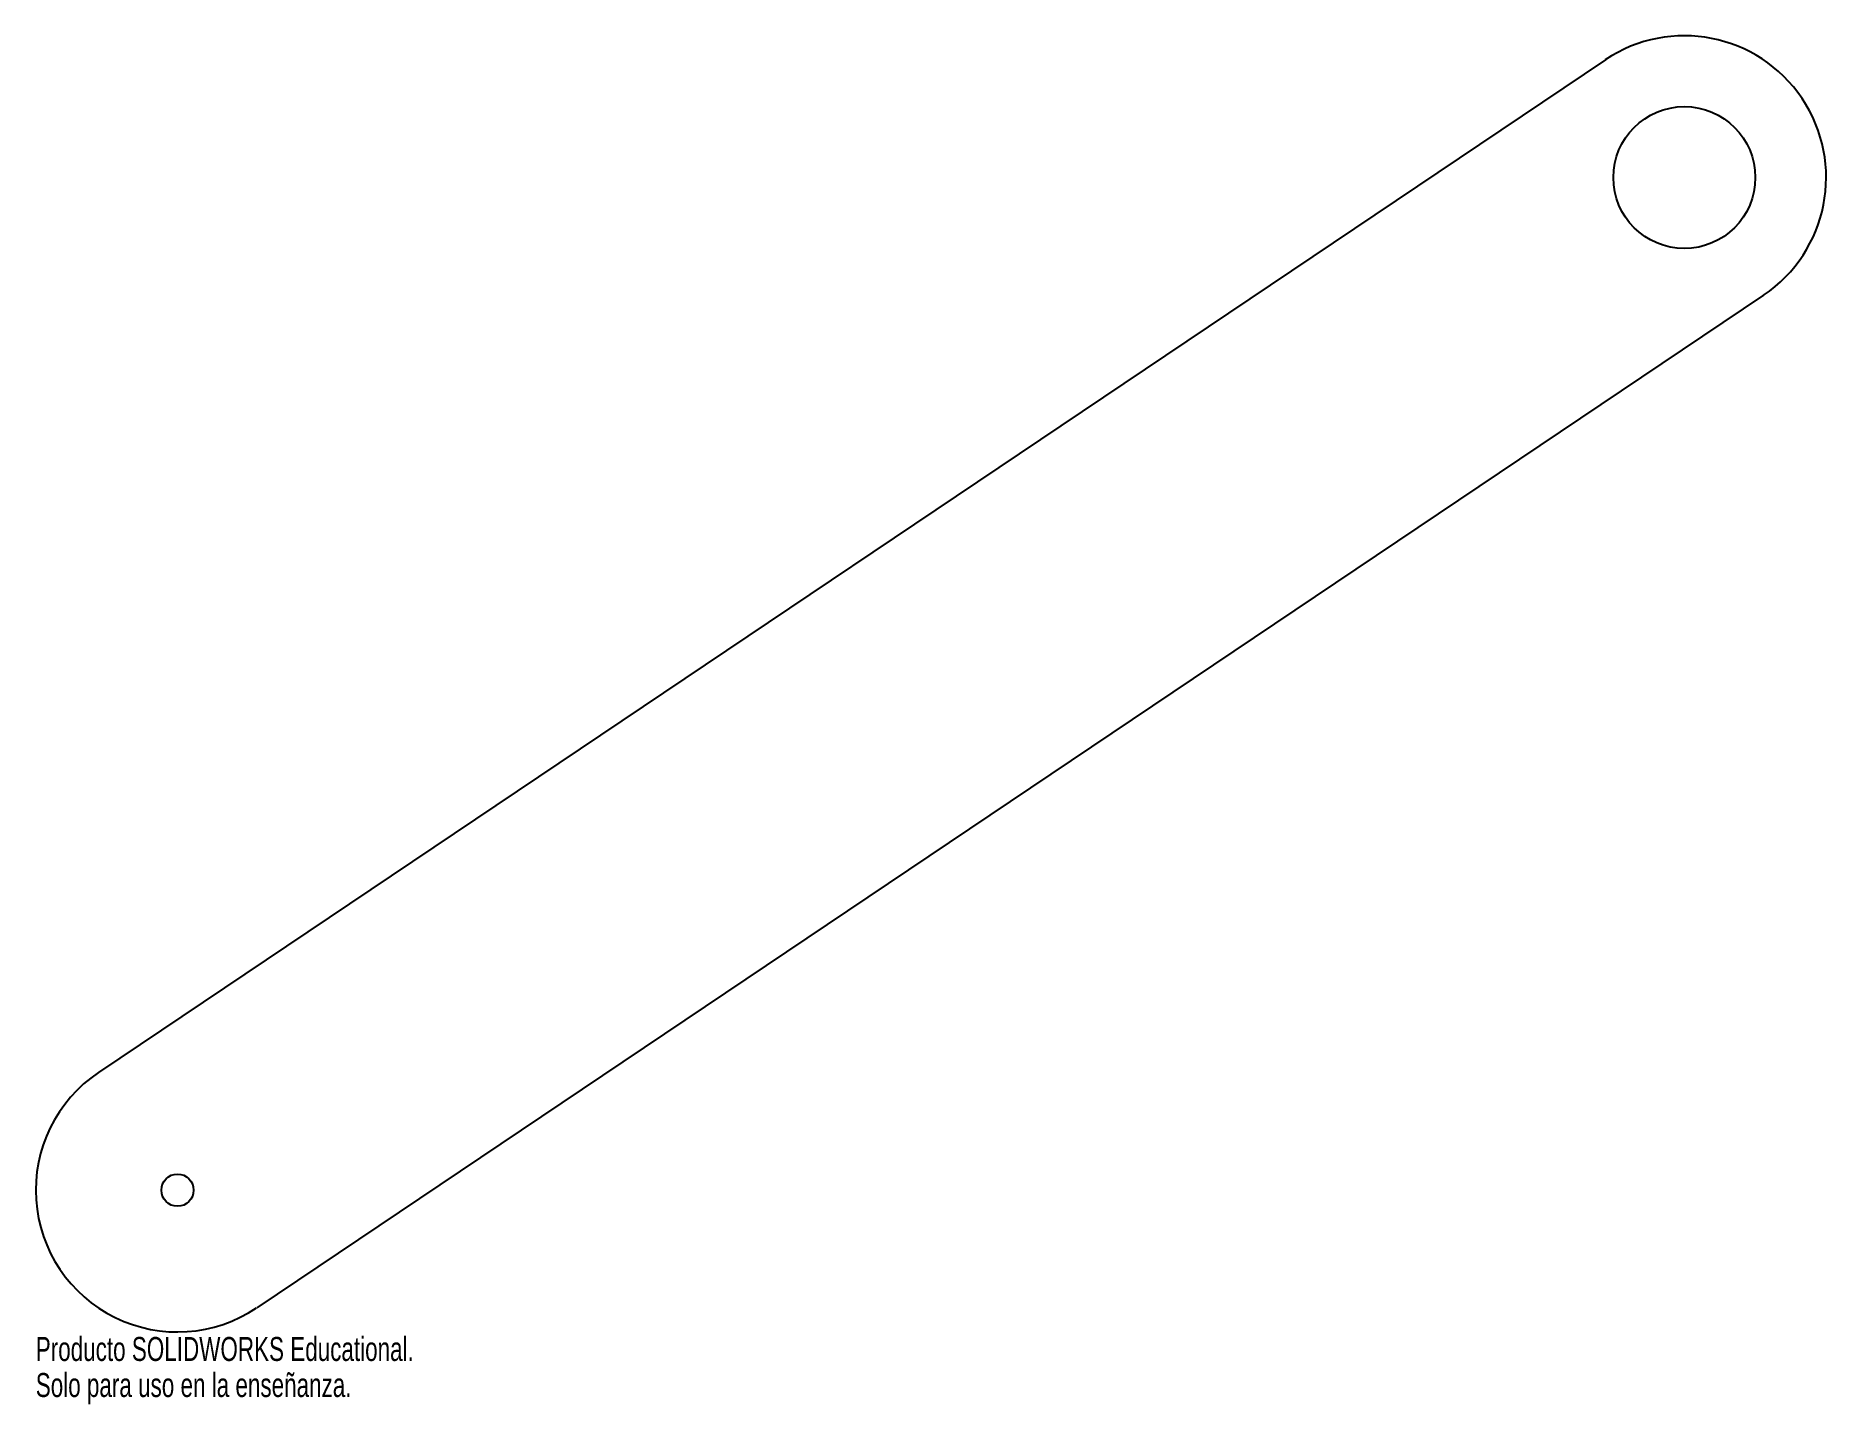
# Model space of a CAD drawing. Header units: inches. Extents: x 2.5 to 16.7, y 5.7 to 16.6.
import ezdxf

# ---------------------------------------------------------------- set-up
doc = ezdxf.new("R2010")
doc.units = ezdxf.units.IN
doc.header["$MEASUREMENT"] = 0
doc.styles.add('SLDTEXTSTYLE0', font='TXT', dxfattribs={"width": 0.7})

msp = doc.modelspace()

# ---------------------------------------------------------------- linework, layer by layer
at = {"color": 7, "linetype": 'Continuous', "lineweight": 25}
for p, q in [((14.972, 16.394), (3.015, 8.36)), ((16.227, 14.527), (4.27, 6.492))]:
    msp.add_line(p, q, dxfattribs=at)
for centre, radius in [((15.599, 15.461), 0.563), ((3.642, 7.426), 0.128)]:
    msp.add_circle(centre, radius, dxfattribs=at)
for centre, start, end in [((15.599, 15.461), 303.8998, 123.8998), ((3.642, 7.426), 123.8998, 303.8998)]:
    msp.add_arc(centre, 1.125, start, end, dxfattribs=at)

# ---------------------------------------------------------------- texts
at = {"color": 7, "linetype": 'Continuous', "char_height": 0.1903, "attachment_point": 1, "style": 'SLDTEXTSTYLE0'}
for s, insert in [('Producto SOLIDWORKS Educational.', (2.517, 6.261)), ('Solo para uso en la enseñanza.', (2.517, 5.975))]:
    msp.add_mtext(s, dxfattribs=dict(at, insert=insert))

doc.saveas('drawing.dxf')
